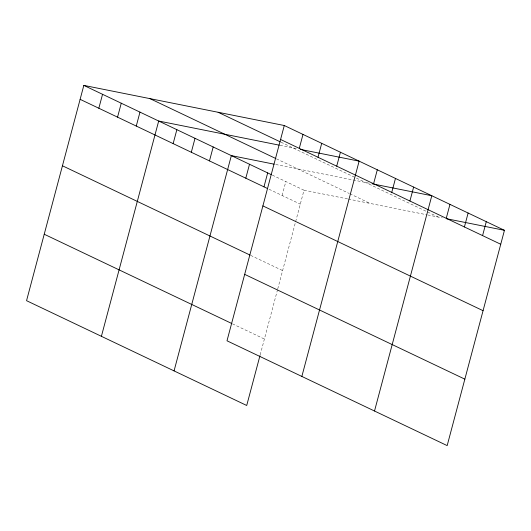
<?xml version="1.0" encoding="UTF-8"?>
<svg xmlns="http://www.w3.org/2000/svg" width="531" height="531" viewBox="0 0 531 531"><rect width="100%" height="100%" fill="white"/><g stroke="black" fill="none" stroke-linecap="round" stroke-linejoin="round"><path stroke-width="0.4" stroke-dasharray="2.65 1.99" d="M282.127 195.488L285.837 181.549M260.19 354.861L277.534 289.68M277.74 288.891L304.004 190.198L272.031 174.978M280.01 145.315L297.831 148.879M275.715 164.491L371.295 183.62M304.004 190.198L347.566 198.913M348.369 199.079L426.944 214.803M427.754 214.962L442.336 217.883M281.012 142.208L438.301 217.073M276.425 158.822L349.079 193.403M349.81 193.755L370.147 203.433M269.051 189.262L300.294 204.136M250.645 255.365L282.611 270.578M232.432 323.824L264.398 339.037"/><path stroke-width="0.8" d="M284.284 125.515L226.996 340.802L447.168 445.602L504.45 230.315L284.284 125.515L83.832 85.398L26.55 300.685L246.716 405.485L259.978 355.651M98.839 108.244L102.549 94.306M117.55 117.152L121.26 103.213M136.268 126.059L139.978 112.121M101.408 336.315L158.689 121.028L279.2 145.149M173.146 143.616L176.856 129.677M191.313 152.258L195.016 138.326M209.473 160.906L213.183 146.968M174.062 370.897L231.343 155.616L274.102 164.172M245.8 178.197L249.51 164.258M263.967 186.839L267.677 172.907M299.285 148.361L302.995 134.423M318.003 157.269L321.713 143.33M336.714 166.176L340.424 152.238M301.854 376.433L359.135 161.152L300.254 149.364M373.592 183.733L377.302 169.794M391.759 192.375L395.469 178.443M409.919 201.023L413.629 187.085M374.514 411.014L431.796 195.733L372.098 183.786M446.252 218.314L449.956 204.375M464.413 226.963L468.123 213.024M482.579 235.605L486.283 221.666M446.372 218.692L504.45 230.315M280.574 139.454L500.74 244.253M218.135 112.28L280.262 141.85M149.981 98.64L275.695 158.477M83.832 85.398L271.308 174.633M80.128 99.337L267.597 188.571M262.891 205.902L483.064 310.695M62.446 165.785L249.922 255.019M244.678 274.361L464.844 379.154M44.232 234.237L231.702 323.472"/></g></svg>
